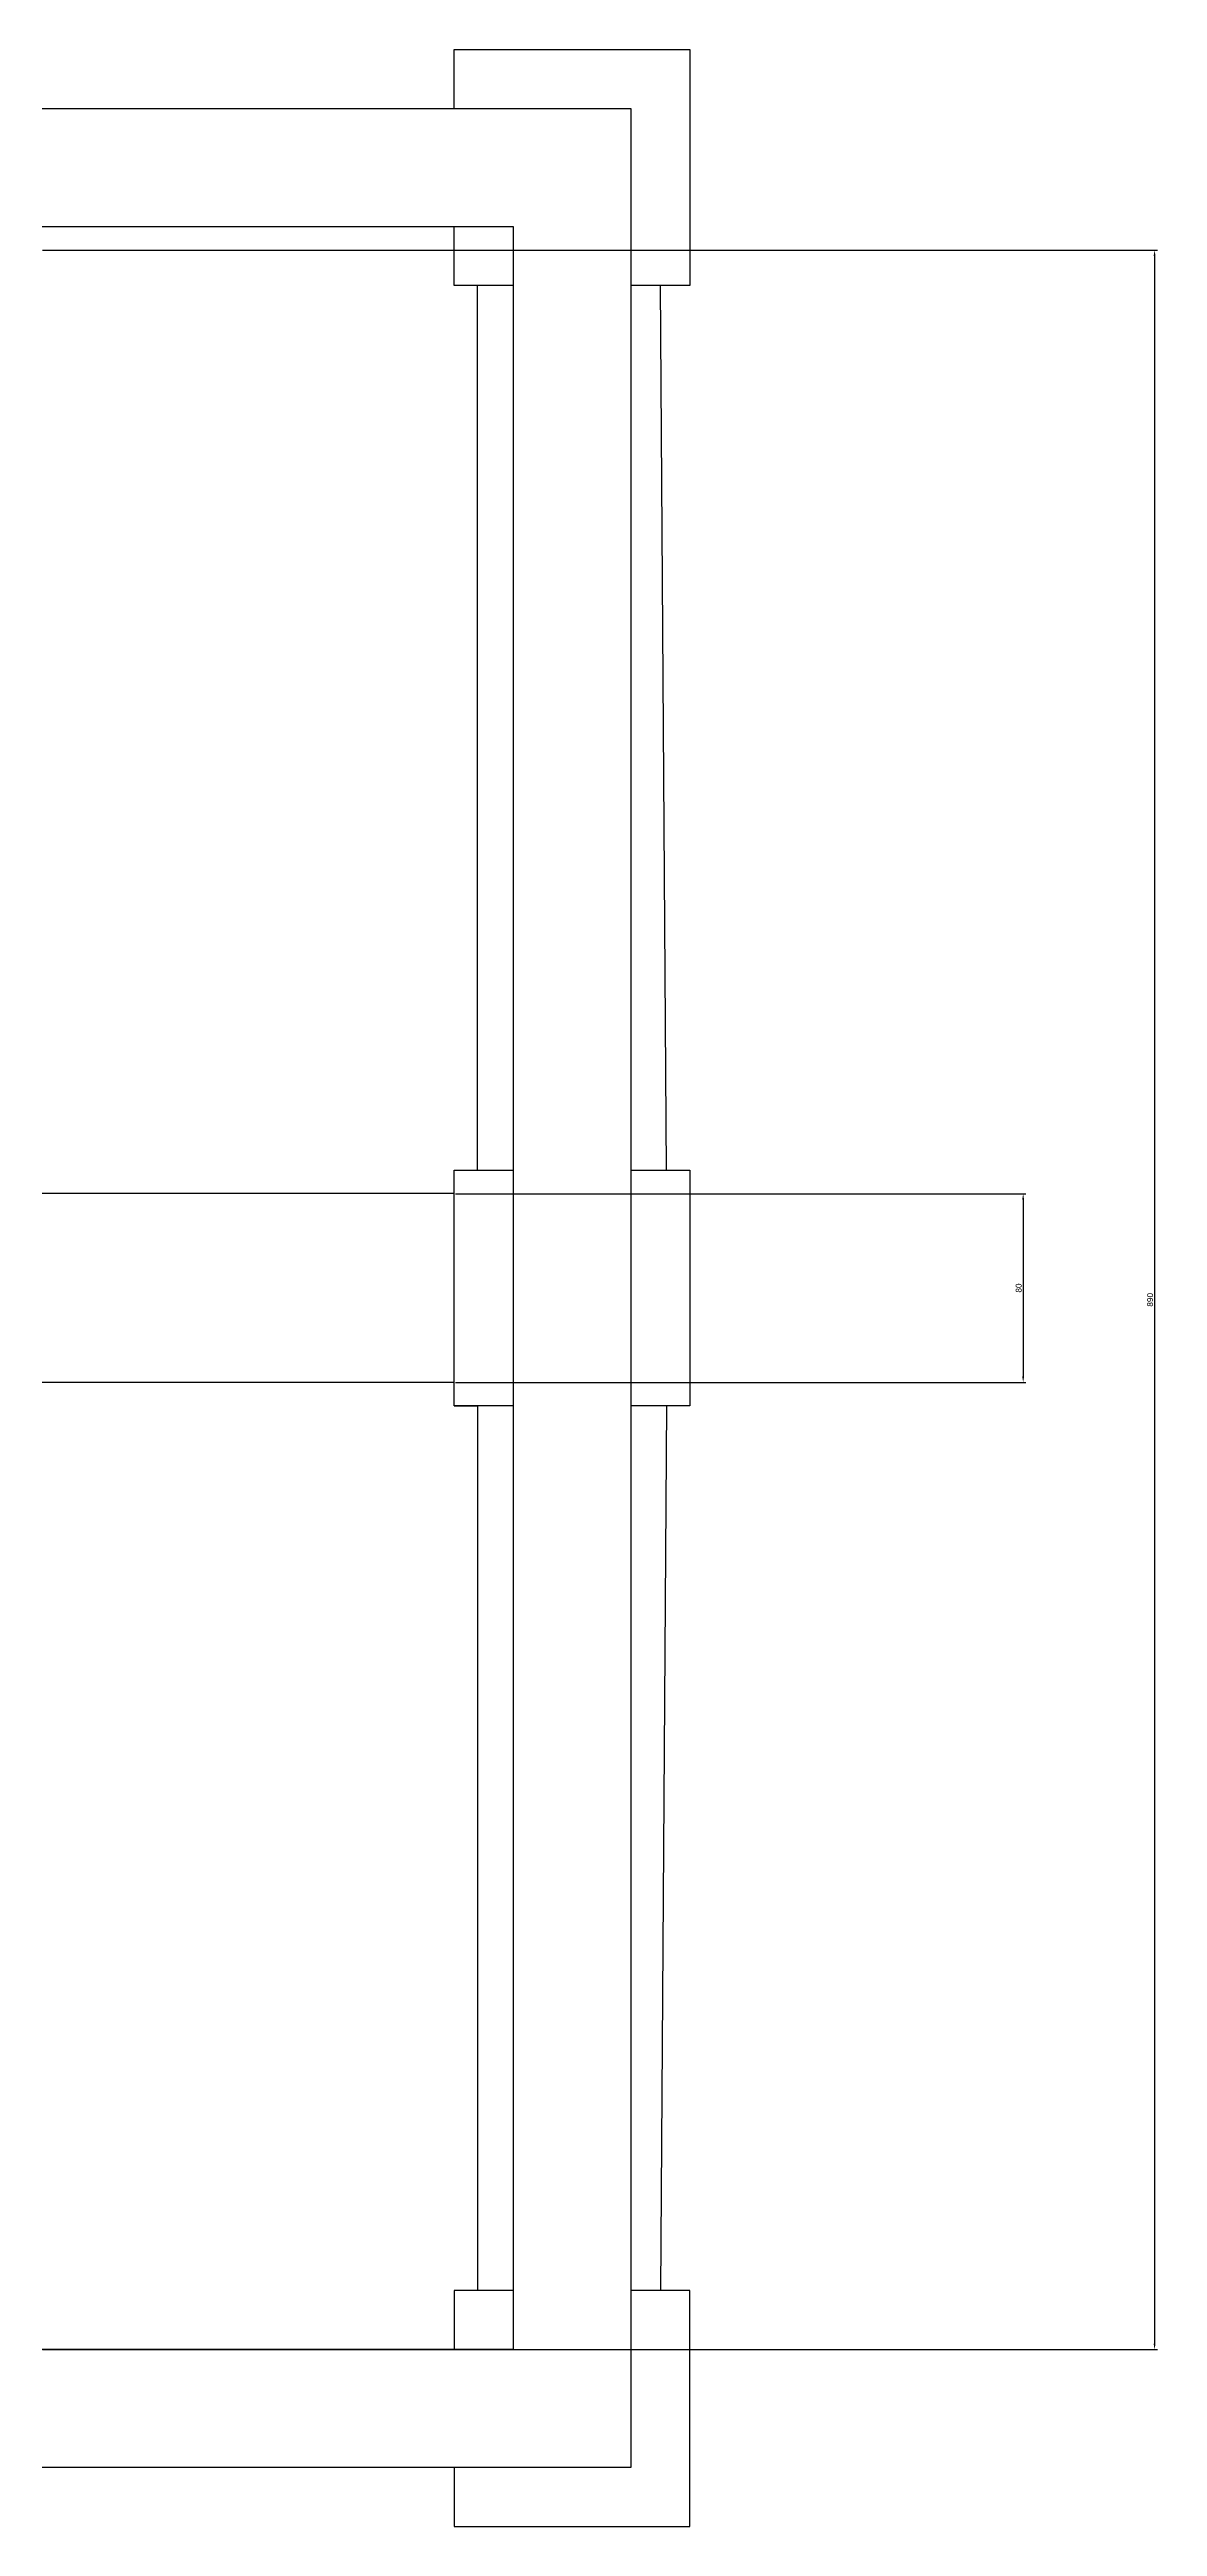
# Model space of a CAD drawing. Header units: millimetres. Extents: x 2208 to 8402, y 1291 to 9059.
# Drawn here: x 4664 to 5134, y 6005 to 7055 of the extents above; entities that cross this region are included whole.
import ezdxf

# ---------------------------------------------------------------- set-up
doc = ezdxf.new("R2010")
doc.units = ezdxf.units.MM
doc.layers.add('BASE', color=5, linetype='Continuous')
doc.layers.add('MOVING MOTOR', color=7, linetype='Continuous', true_color=0xfbe200)
doc.styles.get("Standard").update_dxf_attribs({"font": 'arial.ttf'})
doc.dimstyles.new('ISO-25', dxfattribs={"dimtxt": 2.5, "dimasz": 2.5, "dimexe": 1.25, "dimexo": 0.625, "dimtad": 1, "dimtxsty": 'Standard', "dimcen": 2.5, "dimadec": 0, "dimazin": 0, "dimtfac": 1, "dimtmove": 0, "dimatfit": 3, "dimfxl": 1, "dimarcsym": 0})

# ---------------------------------------------------------------- blocks, each defined once
blk = doc.blocks.new('*D32')
at = {"color": 0, "lineweight": -2, "transparency": 16777216}
for p, q in [((4661.3, 6970.4), (5133.8, 6970.4)), ((5132.6, 6967.9), (5132.6, 6082.9)), ((4661.3, 6080.4), (5133.8, 6080.4))]:
    blk.add_line(p, q, dxfattribs=at)
at = {"color": 0, "transparency": 16777216}
for points in [[(5132.2, 6967.9), (5133, 6967.9), (5132.6, 6970.4)], [(5132.2, 6082.9), (5133, 6082.9), (5132.6, 6080.4)]]:
    blk.add_solid(points, dxfattribs=at)
at = {"layer": 'Defpoints', "color": 0, "transparency": 16777216}
for p in [(4660.7, 6970.4), (4660.7, 6080.4), (5132.6, 6080.4)]:
    blk.add_point(p, dxfattribs=at)
at = {"color": 0, "transparency": 16777216, "insert": (5130.7, 6525.4), "char_height": 2.5, "attachment_point": 5, "rotation": 90}
blk.add_mtext('890', dxfattribs=at)
blk = doc.blocks.new('*D33')
at = {"color": 0, "lineweight": -2, "transparency": 16777216}
for p, q in [((4836.3, 6570.4), (5078.1, 6570.4)), ((5076.9, 6567.9), (5076.9, 6492.9)), ((4836.3, 6490.4), (5078.1, 6490.4))]:
    blk.add_line(p, q, dxfattribs=at)
at = {"color": 0, "transparency": 16777216}
for points in [[(5076.5, 6567.9), (5077.3, 6567.9), (5076.9, 6570.4)], [(5076.5, 6492.9), (5077.3, 6492.9), (5076.9, 6490.4)]]:
    blk.add_solid(points, dxfattribs=at)
at = {"layer": 'Defpoints', "color": 0, "transparency": 16777216}
for p in [(4835.7, 6570.4), (4835.7, 6490.4), (5076.9, 6490.4)]:
    blk.add_point(p, dxfattribs=at)
at = {"color": 0, "transparency": 16777216, "insert": (5075, 6530.4), "char_height": 2.5, "attachment_point": 5, "rotation": 90}
blk.add_mtext('80', dxfattribs=at)

msp = doc.modelspace()

# ---------------------------------------------------------------- linework, layer by layer
at = {"layer": 'BASE'}
for points in [[(3910.672, 6690.412), (3910.672, 7030.412), (4910.672, 7030.412), (4910.672, 6030.412)], [(3960.672, 6690.412), (3960.672, 6980.412), (4860.672, 6980.412), (4860.672, 6080.412)], [(4910.672, 6030.412), (3910.672, 6030.412), (3910.672, 6330.412)], [(4860.672, 6080.412), (3960.672, 6080.412), (3960.672, 6330.412)]]:
    msp.add_lwpolyline(points, dxfattribs=at)
at = {"layer": 'MOVING MOTOR'}
for p, q in [((4845.672, 6580.412), (4845.672, 6955.412)), ((4925.672, 6580.412), (4923.172, 6955.412)), ((4835.672, 6570.412), (4460.672, 6570.412)), ((4835.672, 6490.412), (4460.672, 6490.412)), ((4835.672, 6480.412), (4845.672, 6480.412)), ((4845.672, 6480.412), (4845.672, 6105.412)), ((4925.672, 6480.412), (4923.172, 6105.412))]:
    msp.add_line(p, q, dxfattribs=at)
for points in [[(4835.672, 7030.412), (4835.672, 7055.412), (4935.672, 7055.412), (4935.672, 6955.412), (4910.672, 6955.412)], [(4860.672, 6955.412), (4835.672, 6955.412), (4835.672, 6980.412)], [(4860.672, 6480.412), (4835.672, 6480.412), (4835.672, 6580.412), (4860.672, 6580.412)], [(4910.672, 6580.412), (4935.672, 6580.412), (4935.672, 6480.412), (4910.672, 6480.412)], [(4835.672, 6030.412), (4835.672, 6005.412), (4935.672, 6005.412), (4935.672, 6105.412), (4910.672, 6105.412)], [(4860.672, 6105.412), (4835.672, 6105.412), (4835.672, 6080.412)]]:
    msp.add_lwpolyline(points, dxfattribs=at)

# ---------------------------------------------------------------- dimensions: what is measured, and where the dimension line sits
for base, p1, p2, picture, middle in [((5132.57, 6080.412), (4660.672, 6970.412), (4660.672, 6080.412), '*D32', (5130.668, 6525.412)), ((5076.878, 6490.412), (4835.672, 6570.412), (4835.672, 6490.412), '*D33', (5074.977, 6530.412))]:
    dim = msp.add_linear_dim(base=base, p1=p1, p2=p2, angle=90, dimstyle='ISO-25')
    dim.commit()
    dim.dimension.update_dxf_attribs({"geometry": picture, "text_midpoint": middle})

doc.saveas('drawing.dxf')
